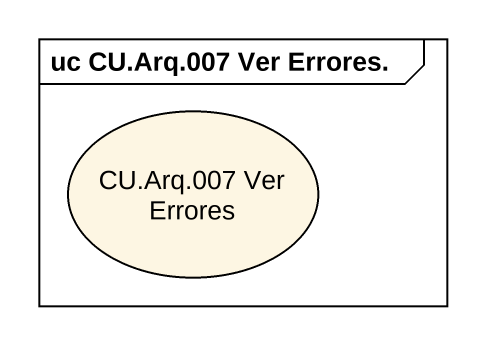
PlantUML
@startuml
mainframe uc CU.Arq.007 Ver Errores.
usecase "CU.Arq.007 Ver Errores" as CU_Arq_007_Ver_Errores
@enduml
